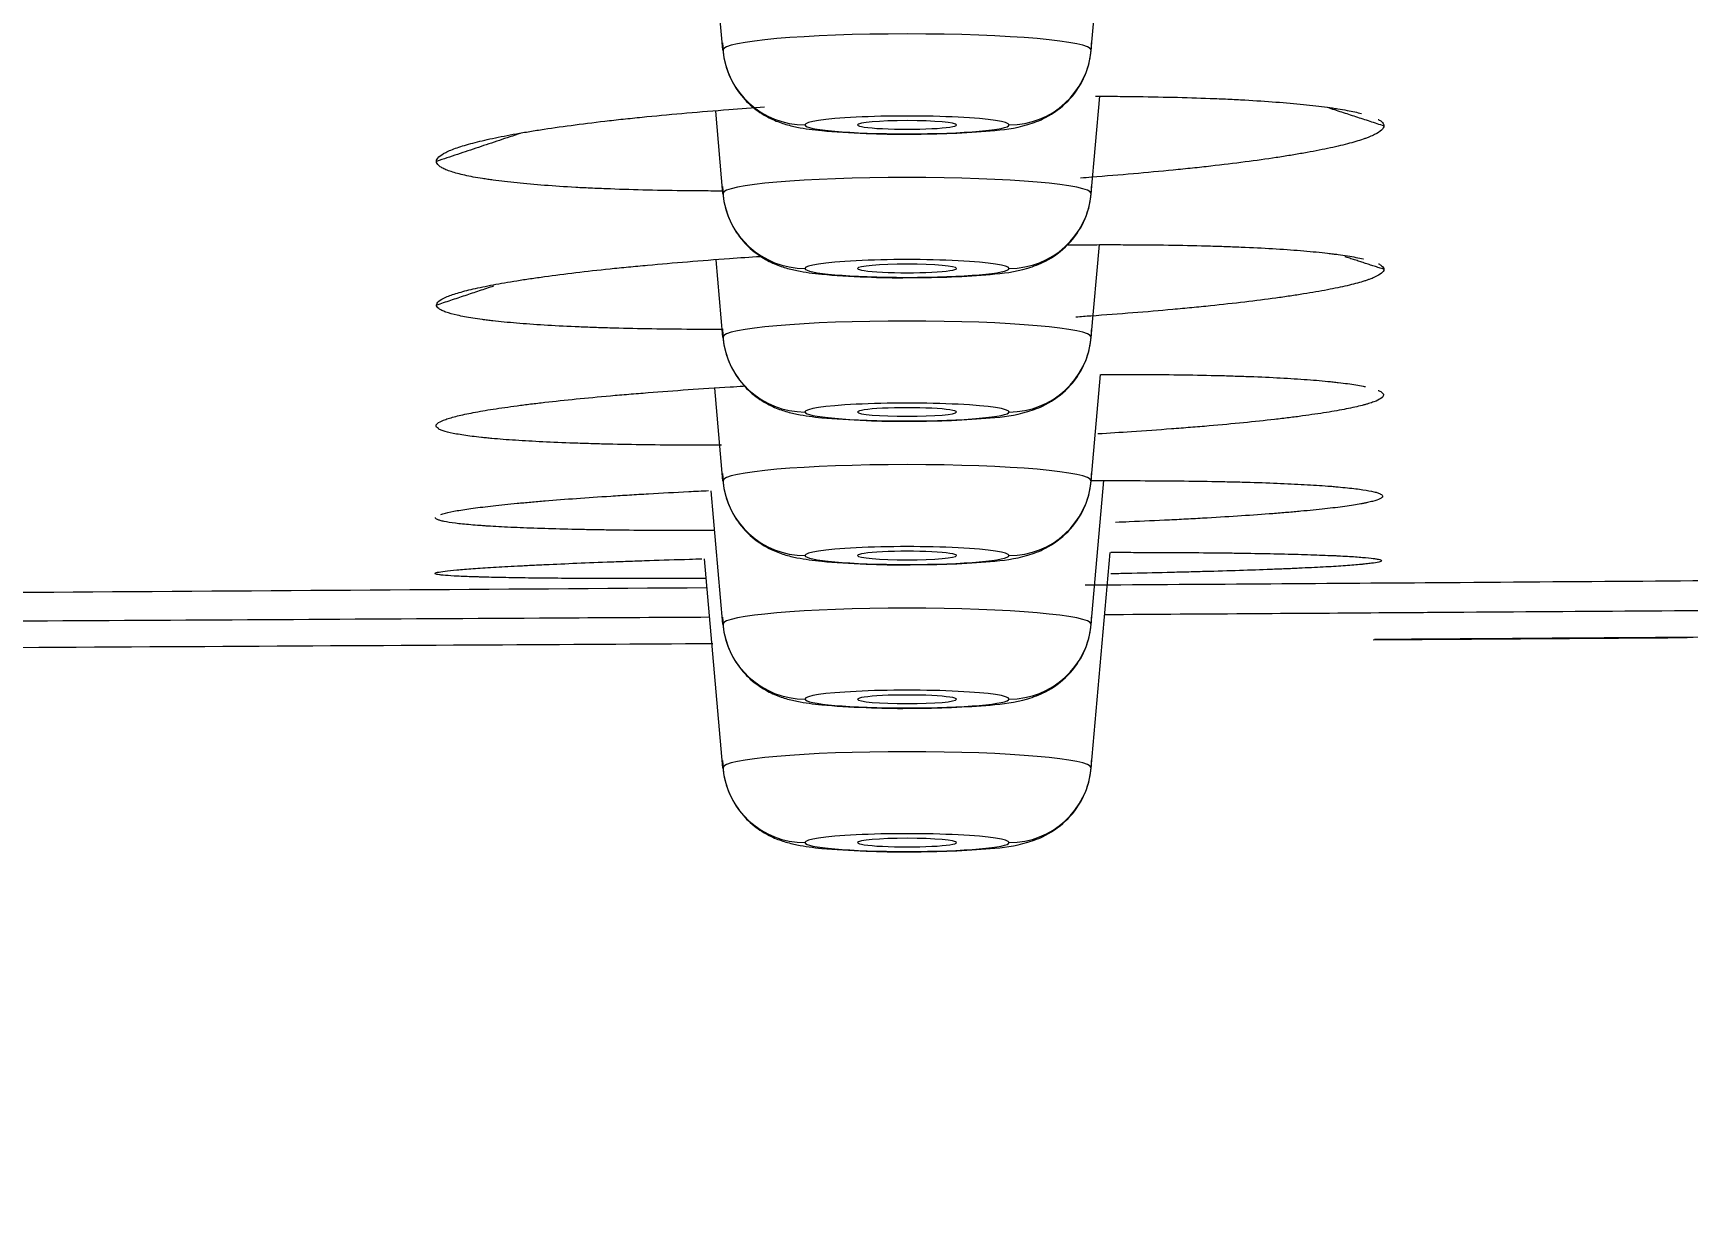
# Model space of a CAD drawing. Header units: millimetres. Extents: x 11618 to 13994, y -5897 to -2537.
# Drawn here: x 12390.71 to 12410.8, y -3614.26 to -3599.8 of the extents above; entities that cross this region are included whole.
import ezdxf

# ---------------------------------------------------------------- set-up
doc = ezdxf.new("R2010")
doc.units = ezdxf.units.MM
doc.layers.add('DIM', color=3, linetype='Continuous', lineweight=13)
doc.styles.get("Standard").update_dxf_attribs({"font": 'arial.ttf'})
doc.dimstyles.get("Standard").update_dxf_attribs({"dimtxt": 0.18, "dimasz": 0.18, "dimexe": 0.18, "dimexo": 0.0625, "dimgap": 0.09, "dimtad": 0, "dimtih": 1, "dimtoh": 1, "dimdec": 1, "dimdsep": 46, "dimtxsty": 'Standard', "dimcen": 0.09, "dimadec": 0, "dimazin": 0, "dimtfac": 1, "dimtdec": 1, "dimtofl": 0, "dimtmove": 0, "dimatfit": 3, "dimfxl": 1, "dimtolj": 1, "dimtzin": 0, "dimarcsym": 0})

# ---------------------------------------------------------------- blocks, each defined once
blk = doc.blocks.new('*D6')
at = {"layer": 'Defpoints', "color": 0, "transparency": 16777216}
for p in [(12196.532, -3594.216), (12466.198, -3594.304), (12466.198, -3664.582)]:
    blk.add_point(p, dxfattribs=at)
at = {"layer": 'DIM', "color": 0, "lineweight": -2, "transparency": 16777216}
for p, q in [((12196.532, -3594.279), (12196.532, -3664.762)), ((12466.198, -3594.366), (12466.198, -3664.762)), ((12214.532, -3664.582), (12448.198, -3664.582)), ((12466.198, -3664.582), (12494.714, -3664.582))]:
    blk.add_line(p, q, dxfattribs=at)
at = {"layer": 'DIM', "color": 0, "transparency": 16777216}
for points in [[(12214.532, -3661.582), (12214.532, -3667.582), (12196.532, -3664.582)], [(12448.198, -3661.582), (12448.198, -3667.582), (12466.198, -3664.582)]]:
    blk.add_solid(points, dxfattribs=at)
at = {"layer": 'DIM', "color": 0, "transparency": 16777216, "insert": (12519.722, -3664.582), "char_height": 18, "attachment_point": 5}
blk.add_mtext('\\A1;270', dxfattribs=at)
blk = doc.blocks.new('*D7')
at = {"layer": 'Defpoints', "color": 0, "transparency": 16777216}
for p in [(12331.318, -3489.71), (12736.437, -5533.88), (12816.946, -5533.88)]:
    blk.add_point(p, dxfattribs=at)
at = {"layer": 'DIM', "color": 0, "lineweight": -2, "transparency": 16777216}
for p, q in [((12331.381, -3489.71), (12817.126, -3489.71)), ((12816.946, -3507.71), (12816.946, -4494.996)), ((12816.946, -5515.88), (12816.946, -4528.595)), ((12736.499, -5533.88), (12817.126, -5533.88))]:
    blk.add_line(p, q, dxfattribs=at)
at = {"layer": 'DIM', "color": 0, "transparency": 16777216}
for points in [[(12813.946, -3507.71), (12819.946, -3507.71), (12816.946, -3489.71)], [(12813.946, -5515.88), (12819.946, -5515.88), (12816.946, -5533.88)]]:
    blk.add_solid(points, dxfattribs=at)
at = {"layer": 'DIM', "color": 3, "transparency": 16777216, "insert": (12816.946, -4511.795), "char_height": 18, "attachment_point": 5}
blk.add_mtext('\\A1;(2280)', dxfattribs=at)

msp = doc.modelspace()

# ---------------------------------------------------------------- linework, layer by layer
at = {"linetype": 'Continuous', "lineweight": 18}
for p, q in [((12403.555, -3600.008), (12403.685, -3598.521)), ((12399.082, -3600.008), (12398.965, -3598.673)), ((12403.555, -3601.751), (12403.658, -3600.57)), ((12399.082, -3601.751), (12398.994, -3600.751)), ((12403.555, -3603.494), (12403.653, -3602.372)), ((12399.082, -3603.494), (12399, -3602.558)), ((12403.555, -3605.238), (12403.668, -3603.948)), ((12399.082, -3605.238), (12398.984, -3604.116)), ((12403.555, -3606.981), (12403.708, -3605.237)), ((12399.082, -3606.981), (12398.94, -3605.361)), ((12399.082, -3608.724), (12398.86, -3606.188)), ((12403.555, -3608.724), (12403.784, -3606.109))]:
    msp.add_line(p, q, dxfattribs=at)
at = {"linetype": 'Continuous', "lineweight": 13}
for centre, major_axis, ratio, start_param, end_param in [((12401.318, -3600.008), (-2.236, 0), 0.087156, 3.141593, 6.283185), ((12400.078, -3599.921), (1, 0), 0.996195, 3.228859, 4.712389), ((12402.559, -3599.921), (-1, 0), 0.996195, 1.570796, 3.054326), ((12401.318, -3600.918), (1.24, 0), 0.087156, 0, 3.141593), ((12401.318, -3600.918), (1.24, 0), 0.087156, 3.141593, 6.283185), ((12401.318, -3601.751), (-2.236, 0), 0.087156, 3.141593, 6.283185), ((12400.078, -3601.665), (1, 0), 0.996195, 3.228859, 4.712389), ((12402.559, -3601.665), (-1, 0), 0.996195, 1.570796, 3.054326), ((12401.318, -3602.661), (1.24, 0), 0.087156, 0, 3.141593), ((12401.318, -3602.661), (1.24, 0), 0.087156, 3.141593, 6.283185), ((12401.318, -3603.494), (-2.236, 0), 0.087156, 3.141593, 6.283185), ((12400.078, -3603.408), (1, 0), 0.996195, 3.228859, 4.712389), ((12402.559, -3603.408), (-1, 0), 0.996195, 1.570796, 3.054326), ((12401.318, -3604.404), (1.24, 0), 0.087156, 0, 3.141593), ((12401.318, -3604.404), (1.24, 0), 0.087156, 3.141593, 6.283185), ((12401.318, -3605.238), (-2.236, 0), 0.087156, 3.141593, 6.283185), ((12400.078, -3605.151), (1, 0), 0.996195, 3.228859, 4.712389), ((12402.559, -3605.151), (-1, 0), 0.996195, 1.570796, 3.054326), ((12401.318, -3606.147), (1.24, 0), 0.087156, 0, 3.141593), ((12401.318, -3606.147), (1.24, 0), 0.087156, 3.141593, 6.283185), ((12401.318, -3606.981), (-2.236, 0), 0.087156, 3.141593, 6.283185), ((12401.318, -3607.89), (1.24, 0), 0.087156, 0, 3.141593), ((12401.318, -3607.89), (1.24, 0), 0.087156, 3.141593, 6.283185), ((12401.318, -3608.724), (-2.236, 0), 0.087156, 3.141593, 6.283185), ((12401.318, -3609.633), (1.24, 0), 0.087156, 0, 3.141593), ((12401.318, -3609.633), (1.24, 0), 0.087156, 3.141593, 6.283185)]:
    msp.add_ellipse(centre, major_axis=major_axis, ratio=ratio, start_param=start_param, end_param=end_param, dxfattribs=at)
at = {"linetype": 'Continuous', "lineweight": 18}
for centre, major_axis, ratio, start_param, end_param in [((12401.318, -3600.918), (-0.6, 0), 0.087156, 3.141593, 6.283185), ((12401.318, -3600.918), (-0.6, 0), 0.087156, 0, 3.141593), ((12401.318, -3602.661), (-0.6, 0), 0.087156, 3.141593, 6.283185), ((12401.318, -3602.661), (-0.6, 0), 0.087156, 0, 3.141593), ((12401.318, -3604.404), (0.6, 0), 0.087156, 0, 3.141593), ((12401.318, -3604.404), (0.6, 0), 0.087156, 3.141593, 6.283185), ((12401.318, -3606.147), (0.6, 0), 0.087156, 0, 3.141593), ((12401.318, -3606.147), (0.6, 0), 0.087156, 3.141593, 6.283185), ((12400.078, -3606.894), (1, 0), 0.996195, 3.228859, 4.712389), ((12402.559, -3606.894), (-1, 0), 0.996195, 1.570796, 3.054326), ((12401.318, -3607.893), (0.6, 0), 0.087156, 0, 3.141593), ((12401.318, -3607.893), (0.6, 0), 0.087156, 3.141593, 6.283185), ((12400.078, -3608.637), (1, 0), 0.996195, 3.228859, 4.712389), ((12402.559, -3608.637), (-1, 0), 0.996195, 1.570796, 3.054326), ((12401.318, -3609.633), (-0.6, 0), 0.087156, 3.141593, 6.283185), ((12401.318, -3609.633), (-0.6, 0), 0.087156, 0, 3.141593)]:
    msp.add_ellipse(centre, major_axis=major_axis, ratio=ratio, start_param=start_param, end_param=end_param, dxfattribs=at)
for points, knots in [([(12399.078, -3599.921), (12399.08, -3600.059), (12399.124, -3600.283), (12399.288, -3600.559), (12399.475, -3600.736), (12399.663, -3600.847), (12399.836, -3600.912), (12400.032, -3600.958), (12400.312, -3600.995), (12400.769, -3601.022), (12401.171, -3601.033), (12401.348, -3601.029), (12401.357, -3601.029)], [0, 0, 0, 0, 0.122527, 0.215408, 0.294634, 0.364592, 0.427727, 0.496738, 0.634659, 0.831916, 0.991471, 1, 1, 1, 1]), ([(12401.357, -3601.029), (12401.535, -3601.029), (12401.88, -3601.023), (12402.384, -3600.988), (12402.674, -3600.957), (12403.021, -3600.832), (12403.283, -3600.644), (12403.483, -3600.354), (12403.552, -3600.098), (12403.559, -3599.95), (12403.559, -3599.921)], [0, 0, 0, 0, 0.162675, 0.337768, 0.550867, 0.638384, 0.752048, 0.857541, 0.972916, 1, 1, 1, 1]), ([(12403.605, -3600.569), (12403.63, -3600.569), (12403.655, -3600.569), (12403.723, -3600.57), (12403.852, -3600.57), (12403.978, -3600.572), (12404.227, -3600.575), (12404.388, -3600.578), (12404.7, -3600.585), (12404.851, -3600.59), (12405.071, -3600.598), (12405.142, -3600.601), (12405.248, -3600.606), (12405.283, -3600.608), (12405.351, -3600.611), (12405.385, -3600.613), (12405.552, -3600.623), (12405.678, -3600.631), (12405.915, -3600.649), (12406.137, -3600.668), (12406.33, -3600.691), (12406.442, -3600.706), (12406.464, -3600.709), (12406.506, -3600.715), (12406.568, -3600.725), (12406.625, -3600.735), (12406.727, -3600.753), (12406.785, -3600.766), (12406.836, -3600.779)], [0, 0, 0, 0, 0.016141, 0.016141, 0.044558, 0.101393, 0.101393, 0.215061, 0.215061, 0.32873, 0.32873, 0.385564, 0.385564, 0.413981, 0.413981, 0.442399, 0.442399, 0.556067, 0.556067, 0.669736, 0.783405, 0.783405, 0.811822, 0.811822, 0.840239, 0.897073, 0.897073, 1, 1, 1, 1]), ([(12395.604, -3601.361), (12395.604, -3601.343), (12395.614, -3601.325), (12395.652, -3601.289), (12395.68, -3601.27), (12395.735, -3601.242), (12395.756, -3601.233), (12395.803, -3601.214), (12395.828, -3601.204), (12395.911, -3601.176), (12395.975, -3601.157), (12396.118, -3601.119), (12396.198, -3601.1), (12396.374, -3601.062), (12396.47, -3601.044), (12396.6, -3601.02), (12396.627, -3601.016), (12396.681, -3601.006), (12396.709, -3601.002), (12396.793, -3600.988), (12396.851, -3600.979), (12397.029, -3600.951), (12397.155, -3600.934), (12397.419, -3600.899), (12397.558, -3600.882), (12397.776, -3600.857), (12397.85, -3600.849), (12397.964, -3600.837), (12398.003, -3600.833), (12398.08, -3600.825), (12398.119, -3600.821), (12398.317, -3600.802), (12398.479, -3600.787), (12398.81, -3600.758), (12398.979, -3600.744), (12399.295, -3600.721), (12399.441, -3600.71), (12399.588, -3600.7)], [0, 0, 0, 0, 0.077976, 0.077976, 0.155952, 0.155952, 0.194939, 0.194939, 0.233927, 0.233927, 0.311903, 0.311903, 0.389879, 0.389879, 0.467855, 0.467855, 0.487348, 0.487348, 0.506842, 0.506842, 0.54583, 0.54583, 0.623806, 0.623806, 0.701782, 0.701782, 0.74077, 0.74077, 0.760264, 0.760264, 0.779758, 0.779758, 0.857733, 0.857733, 0.935709, 0.935709, 1, 1, 1, 1]), ([(12407.039, -3600.851), (12407.04, -3600.851), (12407.041, -3600.852), (12407.056, -3600.86), (12407.068, -3600.868), (12407.097, -3600.893), (12407.107, -3600.911), (12407.108, -3600.928)], [0, 0, 0, 0, 0.020568, 0.020568, 0.347045, 0.347045, 1, 1, 1, 1]), ([(12407.108, -3600.928), (12407.108, -3600.946), (12407.098, -3600.963), (12407.06, -3600.999), (12407.032, -3601.017), (12406.976, -3601.045), (12406.956, -3601.054), (12406.921, -3601.068), (12406.909, -3601.073), (12406.883, -3601.082), (12406.87, -3601.087), (12406.8, -3601.111), (12406.737, -3601.129), (12406.593, -3601.167), (12406.513, -3601.186), (12406.337, -3601.223), (12406.24, -3601.241), (12406.11, -3601.265), (12406.083, -3601.269), (12406.029, -3601.278), (12406.001, -3601.283), (12405.917, -3601.297), (12405.859, -3601.306), (12405.68, -3601.333), (12405.555, -3601.35), (12405.29, -3601.385), (12405.151, -3601.402), (12404.933, -3601.427), (12404.859, -3601.435), (12404.745, -3601.447), (12404.707, -3601.451), (12404.629, -3601.459), (12404.59, -3601.463), (12404.393, -3601.482), (12404.231, -3601.497), (12403.9, -3601.526), (12403.731, -3601.54), (12403.514, -3601.557), (12403.47, -3601.56), (12403.425, -3601.563)], [0, 0, 0, 0, 0.081609, 0.081609, 0.163219, 0.163219, 0.204023, 0.204023, 0.224426, 0.224426, 0.244828, 0.244828, 0.326437, 0.326437, 0.408047, 0.408047, 0.489656, 0.489656, 0.510058, 0.510058, 0.530461, 0.530461, 0.571265, 0.571265, 0.652875, 0.652875, 0.734484, 0.734484, 0.775289, 0.775289, 0.795691, 0.795691, 0.816093, 0.816093, 0.897703, 0.897703, 0.979312, 0.979312, 1, 1, 1, 1]), ([(12399.089, -3601.721), (12399.07, -3601.721), (12399.052, -3601.721), (12398.99, -3601.721), (12398.861, -3601.72), (12398.735, -3601.719), (12398.486, -3601.716), (12398.325, -3601.714), (12398.013, -3601.706), (12397.862, -3601.702), (12397.643, -3601.693), (12397.571, -3601.69), (12397.465, -3601.686), (12397.43, -3601.684), (12397.362, -3601.681), (12397.192, -3601.672), (12397.035, -3601.661), (12396.798, -3601.643), (12396.686, -3601.634), (12396.478, -3601.612), (12396.382, -3601.601), (12396.27, -3601.586), (12396.248, -3601.583), (12396.206, -3601.576), (12396.143, -3601.567), (12396.086, -3601.557), (12395.978, -3601.537), (12395.914, -3601.523), (12395.804, -3601.493), (12395.758, -3601.478), (12395.71, -3601.458), (12395.701, -3601.454), (12395.685, -3601.446), (12395.677, -3601.442), (12395.655, -3601.43), (12395.643, -3601.421), (12395.614, -3601.396), (12395.605, -3601.379), (12395.604, -3601.361)], [0, 0, 0, 0, 0.008941, 0.008941, 0.030027, 0.0722, 0.0722, 0.156545, 0.156545, 0.240891, 0.240891, 0.283063, 0.283063, 0.30415, 0.30415, 0.325236, 0.409582, 0.409582, 0.493927, 0.493927, 0.578273, 0.578273, 0.599359, 0.599359, 0.620445, 0.662618, 0.662618, 0.746964, 0.746964, 0.831309, 0.831309, 0.852395, 0.852395, 0.873482, 0.873482, 0.915655, 0.915655, 1, 1, 1, 1]), ([(12399.078, -3601.665), (12399.08, -3601.802), (12399.124, -3602.026), (12399.288, -3602.302), (12399.475, -3602.479), (12399.663, -3602.59), (12399.836, -3602.655), (12400.032, -3602.701), (12400.312, -3602.738), (12400.769, -3602.765), (12401.171, -3602.776), (12401.348, -3602.772), (12401.357, -3602.772)], [0, 0, 0, 0, 0.122527, 0.215408, 0.294634, 0.364592, 0.427727, 0.496738, 0.634659, 0.831916, 0.991471, 1, 1, 1, 1]), ([(12401.357, -3602.772), (12401.535, -3602.772), (12401.88, -3602.766), (12402.384, -3602.731), (12402.674, -3602.7), (12403.021, -3602.575), (12403.283, -3602.387), (12403.483, -3602.097), (12403.552, -3601.841), (12403.559, -3601.693), (12403.559, -3601.665)], [0, 0, 0, 0, 0.162675, 0.337768, 0.550867, 0.638384, 0.752048, 0.857541, 0.972916, 1, 1, 1, 1]), ([(12403.276, -3602.374), (12403.37, -3602.373), (12403.463, -3602.373), (12403.6, -3602.372), (12403.644, -3602.372), (12403.73, -3602.372), (12403.859, -3602.372), (12403.985, -3602.372), (12404.234, -3602.373), (12404.395, -3602.375), (12404.707, -3602.38), (12404.858, -3602.383), (12405.077, -3602.39), (12405.148, -3602.392), (12405.254, -3602.396), (12405.288, -3602.397), (12405.357, -3602.4), (12405.391, -3602.401), (12405.558, -3602.409), (12405.683, -3602.415), (12405.92, -3602.43), (12406.031, -3602.438), (12406.239, -3602.456), (12406.336, -3602.465), (12406.447, -3602.478), (12406.469, -3602.481), (12406.511, -3602.486), (12406.573, -3602.494), (12406.63, -3602.503), (12406.738, -3602.52), (12406.802, -3602.532), (12406.858, -3602.545), (12406.86, -3602.545), (12406.862, -3602.546)], [0, 0, 0, 0, 0.055503, 0.055503, 0.081635, 0.081635, 0.107766, 0.160029, 0.160029, 0.264555, 0.264555, 0.369081, 0.369081, 0.421344, 0.421344, 0.447476, 0.447476, 0.473607, 0.473607, 0.578133, 0.578133, 0.682659, 0.682659, 0.787185, 0.787185, 0.813317, 0.813317, 0.839448, 0.891711, 0.891711, 0.996237, 0.996237, 1, 1, 1, 1]), ([(12395.604, -3603.104), (12395.605, -3603.089), (12395.615, -3603.073), (12395.653, -3603.042), (12395.682, -3603.026), (12395.738, -3603.001), (12395.759, -3602.993), (12395.806, -3602.977), (12395.831, -3602.968), (12395.915, -3602.943), (12395.979, -3602.926), (12396.123, -3602.893), (12396.204, -3602.876), (12396.38, -3602.843), (12396.476, -3602.826), (12396.607, -3602.805), (12396.634, -3602.801), (12396.688, -3602.792), (12396.716, -3602.788), (12396.8, -3602.776), (12396.858, -3602.768), (12397.037, -3602.743), (12397.163, -3602.727), (12397.427, -3602.695), (12397.566, -3602.68), (12397.784, -3602.657), (12397.859, -3602.65), (12397.972, -3602.639), (12398.011, -3602.635), (12398.088, -3602.628), (12398.128, -3602.624), (12398.325, -3602.606), (12398.487, -3602.592), (12398.818, -3602.565), (12398.988, -3602.552), (12399.285, -3602.531), (12399.411, -3602.522), (12399.538, -3602.514)], [0, 0, 0, 0, 0.078647, 0.078647, 0.157295, 0.157295, 0.196618, 0.196618, 0.235942, 0.235942, 0.314589, 0.314589, 0.393236, 0.393236, 0.471884, 0.471884, 0.491545, 0.491545, 0.511207, 0.511207, 0.550531, 0.550531, 0.629178, 0.629178, 0.707825, 0.707825, 0.747149, 0.747149, 0.766811, 0.766811, 0.786473, 0.786473, 0.86512, 0.86512, 0.943767, 0.943767, 1, 1, 1, 1]), ([(12407.108, -3602.672), (12407.107, -3602.688), (12407.098, -3602.704), (12407.059, -3602.736), (12407.031, -3602.752), (12406.975, -3602.777), (12406.954, -3602.785), (12406.919, -3602.798), (12406.907, -3602.802), (12406.881, -3602.811), (12406.868, -3602.815), (12406.798, -3602.836), (12406.734, -3602.853), (12406.59, -3602.887), (12406.509, -3602.904), (12406.333, -3602.937), (12406.237, -3602.954), (12406.106, -3602.975), (12406.079, -3602.979), (12406.025, -3602.988), (12405.997, -3602.992), (12405.912, -3603.004), (12405.854, -3603.013), (12405.675, -3603.037), (12405.55, -3603.053), (12405.285, -3603.085), (12405.146, -3603.1), (12404.928, -3603.123), (12404.853, -3603.13), (12404.739, -3603.141), (12404.701, -3603.145), (12404.623, -3603.152), (12404.584, -3603.156), (12404.387, -3603.174), (12404.225, -3603.188), (12403.893, -3603.214), (12403.724, -3603.227), (12403.49, -3603.243), (12403.43, -3603.248), (12403.369, -3603.252)], [0, 0, 0, 0, 0.080988, 0.080988, 0.161976, 0.161976, 0.20247, 0.20247, 0.222717, 0.222717, 0.242964, 0.242964, 0.323952, 0.323952, 0.40494, 0.40494, 0.485928, 0.485928, 0.506175, 0.506175, 0.526422, 0.526422, 0.566916, 0.566916, 0.647904, 0.647904, 0.728892, 0.728892, 0.769386, 0.769386, 0.789633, 0.789633, 0.80988, 0.80988, 0.890869, 0.890869, 0.971857, 0.971857, 1, 1, 1, 1]), ([(12407.043, -3602.605), (12407.043, -3602.605), (12407.044, -3602.605), (12407.058, -3602.612), (12407.07, -3602.62), (12407.098, -3602.642), (12407.108, -3602.657), (12407.108, -3602.672)], [0, 0, 0, 0, 0.009575, 0.009575, 0.339717, 0.339717, 1, 1, 1, 1]), ([(12399.084, -3603.401), (12399.064, -3603.401), (12399.044, -3603.401), (12398.981, -3603.401), (12398.852, -3603.401), (12398.726, -3603.401), (12398.477, -3603.399), (12398.317, -3603.397), (12398.005, -3603.392), (12397.854, -3603.389), (12397.635, -3603.382), (12397.563, -3603.38), (12397.458, -3603.376), (12397.423, -3603.375), (12397.354, -3603.372), (12397.321, -3603.371), (12397.154, -3603.364), (12397.028, -3603.357), (12396.792, -3603.342), (12396.681, -3603.334), (12396.474, -3603.317), (12396.377, -3603.308), (12396.266, -3603.295), (12396.244, -3603.292), (12396.202, -3603.287), (12396.14, -3603.279), (12396.083, -3603.271), (12395.975, -3603.254), (12395.912, -3603.242), (12395.802, -3603.217), (12395.756, -3603.204), (12395.709, -3603.188), (12395.7, -3603.184), (12395.683, -3603.177), (12395.676, -3603.174), (12395.654, -3603.163), (12395.642, -3603.156), (12395.614, -3603.135), (12395.604, -3603.12), (12395.604, -3603.104)], [0, 0, 0, 0, 0.009692, 0.009692, 0.030763, 0.072903, 0.072903, 0.157185, 0.157185, 0.241466, 0.241466, 0.283607, 0.283607, 0.304678, 0.304678, 0.325748, 0.325748, 0.410029, 0.410029, 0.494311, 0.494311, 0.578592, 0.578592, 0.599663, 0.599663, 0.620733, 0.662874, 0.662874, 0.747155, 0.747155, 0.831437, 0.831437, 0.852507, 0.852507, 0.873578, 0.873578, 0.915718, 0.915718, 1, 1, 1, 1]), ([(12399.078, -3603.408), (12399.08, -3603.545), (12399.124, -3603.769), (12399.288, -3604.045), (12399.475, -3604.222), (12399.663, -3604.333), (12399.836, -3604.398), (12400.032, -3604.444), (12400.312, -3604.481), (12400.769, -3604.508), (12401.171, -3604.519), (12401.348, -3604.515), (12401.357, -3604.515)], [0, 0, 0, 0, 0.122527, 0.215408, 0.294634, 0.364592, 0.427727, 0.496738, 0.634659, 0.831916, 0.991471, 1, 1, 1, 1]), ([(12401.357, -3604.515), (12401.535, -3604.515), (12401.88, -3604.509), (12402.384, -3604.474), (12402.674, -3604.443), (12403.021, -3604.318), (12403.283, -3604.13), (12403.483, -3603.84), (12403.552, -3603.584), (12403.559, -3603.436), (12403.559, -3603.408)], [0, 0, 0, 0, 0.162675, 0.337768, 0.550867, 0.638384, 0.752048, 0.857541, 0.972916, 1, 1, 1, 1]), ([(12403.67, -3603.948), (12403.678, -3603.948), (12403.687, -3603.948), (12403.738, -3603.948), (12403.867, -3603.948), (12403.993, -3603.948), (12404.242, -3603.948), (12404.402, -3603.949), (12404.714, -3603.953), (12404.864, -3603.956), (12405.083, -3603.961), (12405.154, -3603.962), (12405.259, -3603.965), (12405.294, -3603.967), (12405.363, -3603.969), (12405.397, -3603.97), (12405.563, -3603.976), (12405.688, -3603.981), (12405.924, -3603.994), (12406.035, -3604), (12406.242, -3604.015), (12406.338, -3604.023), (12406.449, -3604.034), (12406.471, -3604.036), (12406.513, -3604.041), (12406.575, -3604.048), (12406.631, -3604.055), (12406.738, -3604.069), (12406.801, -3604.08), (12406.865, -3604.092), (12406.875, -3604.094), (12406.884, -3604.096)], [0, 0, 0, 0, 0.005457, 0.005457, 0.033298, 0.088981, 0.088981, 0.200345, 0.200345, 0.31171, 0.31171, 0.367392, 0.367392, 0.395234, 0.395234, 0.423075, 0.423075, 0.53444, 0.53444, 0.645804, 0.645804, 0.757169, 0.757169, 0.78501, 0.78501, 0.812852, 0.868534, 0.868534, 0.979899, 0.979899, 1, 1, 1, 1]), ([(12395.599, -3604.57), (12395.6, -3604.558), (12395.611, -3604.545), (12395.65, -3604.52), (12395.679, -3604.507), (12395.736, -3604.487), (12395.757, -3604.48), (12395.804, -3604.466), (12395.83, -3604.459), (12395.914, -3604.439), (12395.979, -3604.425), (12396.124, -3604.397), (12396.205, -3604.383), (12396.382, -3604.356), (12396.478, -3604.342), (12396.61, -3604.324), (12396.636, -3604.321), (12396.691, -3604.314), (12396.719, -3604.31), (12396.803, -3604.3), (12396.862, -3604.293), (12397.041, -3604.273), (12397.167, -3604.259), (12397.432, -3604.233), (12397.571, -3604.219), (12397.79, -3604.2), (12397.864, -3604.194), (12397.978, -3604.184), (12398.017, -3604.181), (12398.095, -3604.175), (12398.134, -3604.172), (12398.332, -3604.156), (12398.494, -3604.144), (12398.826, -3604.121), (12398.995, -3604.11), (12399.223, -3604.096), (12399.277, -3604.092), (12399.331, -3604.089)], [0, 0, 0, 0, 0.081231, 0.081231, 0.162463, 0.162463, 0.203079, 0.203079, 0.243694, 0.243694, 0.324926, 0.324926, 0.406157, 0.406157, 0.487389, 0.487389, 0.507697, 0.507697, 0.528005, 0.528005, 0.56862, 0.56862, 0.649852, 0.649852, 0.731083, 0.731083, 0.771699, 0.771699, 0.792007, 0.792007, 0.812315, 0.812315, 0.893546, 0.893546, 0.974778, 0.974778, 1, 1, 1, 1]), ([(12407.103, -3604.199), (12407.102, -3604.212), (12407.092, -3604.226), (12407.052, -3604.253), (12407.024, -3604.267), (12406.967, -3604.288), (12406.945, -3604.295), (12406.91, -3604.306), (12406.898, -3604.31), (12406.872, -3604.317), (12406.859, -3604.32), (12406.788, -3604.338), (12406.724, -3604.353), (12406.579, -3604.381), (12406.498, -3604.396), (12406.321, -3604.424), (12406.224, -3604.438), (12406.093, -3604.456), (12406.066, -3604.46), (12406.011, -3604.467), (12405.984, -3604.47), (12405.899, -3604.481), (12405.841, -3604.488), (12405.661, -3604.508), (12405.535, -3604.522), (12405.27, -3604.548), (12405.131, -3604.561), (12404.912, -3604.58), (12404.837, -3604.586), (12404.723, -3604.595), (12404.685, -3604.598), (12404.607, -3604.604), (12404.568, -3604.607), (12404.37, -3604.622), (12404.208, -3604.634), (12403.909, -3604.654), (12403.773, -3604.662), (12403.635, -3604.671)], [0, 0, 0, 0, 0.084721, 0.084721, 0.169441, 0.169441, 0.211802, 0.211802, 0.232982, 0.232982, 0.254162, 0.254162, 0.338883, 0.338883, 0.423603, 0.423603, 0.508324, 0.508324, 0.529504, 0.529504, 0.550684, 0.550684, 0.593044, 0.593044, 0.677765, 0.677765, 0.762486, 0.762486, 0.804846, 0.804846, 0.826026, 0.826026, 0.847206, 0.847206, 0.931927, 0.931927, 1, 1, 1, 1]), ([(12407.039, -3604.141), (12407.04, -3604.141), (12407.041, -3604.142), (12407.055, -3604.148), (12407.067, -3604.154), (12407.094, -3604.173), (12407.103, -3604.186), (12407.103, -3604.199)], [0, 0, 0, 0, 0.013484, 0.013484, 0.342323, 0.342323, 1, 1, 1, 1]), ([(12399.065, -3604.808), (12399.045, -3604.808), (12399.025, -3604.808), (12398.962, -3604.808), (12398.834, -3604.808), (12398.708, -3604.808), (12398.459, -3604.806), (12398.138, -3604.804), (12397.837, -3604.798), (12397.618, -3604.793), (12397.547, -3604.791), (12397.441, -3604.788), (12397.407, -3604.787), (12397.338, -3604.785), (12397.305, -3604.784), (12397.138, -3604.778), (12397.013, -3604.773), (12396.778, -3604.761), (12396.667, -3604.755), (12396.461, -3604.741), (12396.365, -3604.734), (12396.254, -3604.724), (12396.232, -3604.722), (12396.19, -3604.717), (12396.129, -3604.711), (12396.072, -3604.704), (12395.965, -3604.691), (12395.902, -3604.681), (12395.793, -3604.662), (12395.747, -3604.651), (12395.701, -3604.638), (12395.692, -3604.635), (12395.676, -3604.629), (12395.668, -3604.627), (12395.647, -3604.618), (12395.636, -3604.612), (12395.608, -3604.595), (12395.599, -3604.583), (12395.599, -3604.57)], [0, 0, 0, 0, 0.009525, 0.009525, 0.030599, 0.072747, 0.072747, 0.157043, 0.241339, 0.241339, 0.283486, 0.283486, 0.30456, 0.30456, 0.325634, 0.325634, 0.40993, 0.40993, 0.494226, 0.494226, 0.578521, 0.578521, 0.599595, 0.599595, 0.620669, 0.662817, 0.662817, 0.747113, 0.747113, 0.831409, 0.831409, 0.852483, 0.852483, 0.873556, 0.873556, 0.915704, 0.915704, 1, 1, 1, 1]), ([(12399.078, -3605.151), (12399.08, -3605.289), (12399.124, -3605.512), (12399.288, -3605.788), (12399.475, -3605.965), (12399.663, -3606.077), (12399.836, -3606.141), (12400.032, -3606.187), (12400.312, -3606.224), (12400.769, -3606.251), (12401.171, -3606.262), (12401.348, -3606.258), (12401.357, -3606.258)], [0, 0, 0, 0, 0.122527, 0.215408, 0.294634, 0.364592, 0.427727, 0.496738, 0.634659, 0.831916, 0.991471, 1, 1, 1, 1]), ([(12401.357, -3606.258), (12401.535, -3606.258), (12401.88, -3606.252), (12402.384, -3606.217), (12402.674, -3606.186), (12403.021, -3606.062), (12403.283, -3605.873), (12403.483, -3605.583), (12403.552, -3605.327), (12403.559, -3605.179), (12403.559, -3605.151)], [0, 0, 0, 0, 0.162675, 0.337768, 0.550867, 0.638384, 0.752048, 0.857541, 0.972916, 1, 1, 1, 1]), ([(12403.56, -3605.237), (12403.565, -3605.237), (12403.57, -3605.237), (12403.618, -3605.237), (12403.662, -3605.237), (12403.748, -3605.237), (12403.877, -3605.237), (12404.003, -3605.237), (12404.251, -3605.238), (12404.411, -3605.239), (12404.722, -3605.242), (12404.872, -3605.244), (12405.09, -3605.248), (12405.161, -3605.249), (12405.266, -3605.252), (12405.301, -3605.252), (12405.369, -3605.254), (12405.402, -3605.255), (12405.568, -3605.26), (12405.693, -3605.264), (12405.928, -3605.274), (12406.038, -3605.279), (12406.244, -3605.29), (12406.339, -3605.296), (12406.449, -3605.305), (12406.471, -3605.306), (12406.513, -3605.31), (12406.574, -3605.315), (12406.63, -3605.321), (12406.736, -3605.332), (12406.799, -3605.339), (12406.906, -3605.356), (12406.951, -3605.364), (12407.005, -3605.377), (12407.021, -3605.382), (12407.048, -3605.391), (12407.059, -3605.395), (12407.086, -3605.41), (12407.094, -3605.419), (12407.092, -3605.429)], [0, 0, 0, 0, 0.002245, 0.002245, 0.023031, 0.023031, 0.043818, 0.085391, 0.085391, 0.168537, 0.168537, 0.251684, 0.251684, 0.293257, 0.293257, 0.314043, 0.314043, 0.33483, 0.33483, 0.417976, 0.417976, 0.501122, 0.501122, 0.584269, 0.584269, 0.605055, 0.605055, 0.625842, 0.667415, 0.667415, 0.750561, 0.750561, 0.833707, 0.833707, 0.875281, 0.875281, 0.916854, 0.916854, 1, 1, 1, 1]), ([(12395.655, -3605.647), (12395.671, -3605.642), (12395.69, -3605.636), (12395.75, -3605.622), (12395.798, -3605.612), (12395.912, -3605.592), (12395.977, -3605.582), (12396.123, -3605.563), (12396.204, -3605.553), (12396.382, -3605.533), (12396.479, -3605.523), (12396.611, -3605.51), (12396.638, -3605.508), (12396.693, -3605.503), (12396.721, -3605.5), (12396.806, -3605.492), (12396.864, -3605.487), (12397.044, -3605.472), (12397.171, -3605.463), (12397.437, -3605.443), (12397.576, -3605.434), (12397.795, -3605.42), (12397.87, -3605.415), (12397.984, -3605.408), (12398.023, -3605.406), (12398.101, -3605.401), (12398.14, -3605.399), (12398.338, -3605.387), (12398.501, -3605.379), (12398.746, -3605.366), (12398.827, -3605.362), (12398.908, -3605.358)], [0, 0, 0, 0, 0.056684, 0.056684, 0.156216, 0.156216, 0.255748, 0.255748, 0.35528, 0.35528, 0.454813, 0.454813, 0.479696, 0.479696, 0.504579, 0.504579, 0.554345, 0.554345, 0.653877, 0.653877, 0.753409, 0.753409, 0.803175, 0.803175, 0.828058, 0.828058, 0.852941, 0.852941, 0.952473, 0.952473, 1, 1, 1, 1]), ([(12407.092, -3605.429), (12407.091, -3605.439), (12407.08, -3605.449), (12407.039, -3605.469), (12407.01, -3605.479), (12406.952, -3605.494), (12406.931, -3605.499), (12406.895, -3605.507), (12406.882, -3605.51), (12406.856, -3605.515), (12406.843, -3605.517), (12406.772, -3605.53), (12406.707, -3605.54), (12406.561, -3605.561), (12406.479, -3605.571), (12406.301, -3605.591), (12406.204, -3605.6), (12406.072, -3605.612), (12406.045, -3605.615), (12405.99, -3605.62), (12405.962, -3605.622), (12405.877, -3605.629), (12405.819, -3605.634), (12405.639, -3605.648), (12405.512, -3605.657), (12405.246, -3605.674), (12405.107, -3605.683), (12404.888, -3605.696), (12404.813, -3605.7), (12404.699, -3605.706), (12404.66, -3605.708), (12404.582, -3605.712), (12404.543, -3605.714), (12404.345, -3605.724), (12404.182, -3605.731), (12403.961, -3605.741), (12403.905, -3605.743), (12403.85, -3605.745)], [0, 0, 0, 0, 0.08825, 0.08825, 0.176499, 0.176499, 0.220624, 0.220624, 0.242686, 0.242686, 0.264749, 0.264749, 0.352998, 0.352998, 0.441248, 0.441248, 0.529497, 0.529497, 0.55156, 0.55156, 0.573622, 0.573622, 0.617747, 0.617747, 0.705997, 0.705997, 0.794246, 0.794246, 0.838371, 0.838371, 0.860433, 0.860433, 0.882496, 0.882496, 0.970745, 0.970745, 1, 1, 1, 1]), ([(12398.979, -3605.845), (12398.978, -3605.845), (12398.978, -3605.845), (12398.934, -3605.845), (12398.806, -3605.845), (12398.68, -3605.845), (12398.432, -3605.844), (12398.272, -3605.844), (12397.961, -3605.841), (12397.811, -3605.839), (12397.593, -3605.836), (12397.522, -3605.835), (12397.417, -3605.833), (12397.383, -3605.832), (12397.314, -3605.831), (12397.281, -3605.83), (12397.115, -3605.826), (12396.991, -3605.823), (12396.756, -3605.815), (12396.646, -3605.811), (12396.441, -3605.802), (12396.346, -3605.797), (12396.236, -3605.79), (12396.214, -3605.789), (12396.173, -3605.786), (12396.111, -3605.782), (12396.055, -3605.777), (12395.949, -3605.768), (12395.887, -3605.762), (12395.78, -3605.748), (12395.734, -3605.741), (12395.689, -3605.732), (12395.68, -3605.73), (12395.665, -3605.726), (12395.657, -3605.724), (12395.637, -3605.718), (12395.625, -3605.714), (12395.598, -3605.702), (12395.59, -3605.694), (12395.591, -3605.685)], [0, 0, 0, 0, 0.00017, 0.00017, 0.021443, 0.063989, 0.063989, 0.149081, 0.149081, 0.234173, 0.234173, 0.276719, 0.276719, 0.297992, 0.297992, 0.319265, 0.319265, 0.404357, 0.404357, 0.489449, 0.489449, 0.57454, 0.57454, 0.595813, 0.595813, 0.617086, 0.659632, 0.659632, 0.744724, 0.744724, 0.829816, 0.829816, 0.851089, 0.851089, 0.872362, 0.872362, 0.914908, 0.914908, 1, 1, 1, 1]), ([(12395.583, -3606.364), (12395.585, -3606.359), (12395.597, -3606.355), (12395.639, -3606.346), (12395.699, -3606.337), (12395.796, -3606.327), (12395.91, -3606.317), (12395.976, -3606.311), (12396.123, -3606.301), (12396.205, -3606.295), (12396.384, -3606.284), (12396.482, -3606.279), (12396.614, -3606.272), (12396.641, -3606.271), (12396.696, -3606.268), (12396.725, -3606.266), (12396.81, -3606.262), (12396.869, -3606.259), (12397.049, -3606.251), (12397.176, -3606.245), (12397.443, -3606.234), (12397.583, -3606.229), (12397.803, -3606.22), (12397.878, -3606.218), (12397.992, -3606.214), (12398.031, -3606.212), (12398.109, -3606.21), (12398.149, -3606.208), (12398.347, -3606.202), (12398.51, -3606.196), (12398.727, -3606.19), (12398.777, -3606.188), (12398.827, -3606.187)], [0, 0, 0, 0, 0.088507, 0.088507, 0.177015, 0.265522, 0.265522, 0.354029, 0.354029, 0.442537, 0.442537, 0.531044, 0.531044, 0.553171, 0.553171, 0.575298, 0.575298, 0.619551, 0.619551, 0.708059, 0.708059, 0.796566, 0.796566, 0.84082, 0.84082, 0.862946, 0.862946, 0.885073, 0.885073, 0.973581, 0.973581, 1, 1, 1, 1]), ([(12403.793, -3606.108), (12403.811, -3606.108), (12403.914, -3606.108), (12404.015, -3606.108), (12404.262, -3606.109), (12404.422, -3606.109), (12404.732, -3606.111), (12404.882, -3606.112), (12405.099, -3606.114), (12405.17, -3606.115), (12405.274, -3606.116), (12405.309, -3606.117), (12405.376, -3606.118), (12405.41, -3606.118), (12405.575, -3606.121), (12405.699, -3606.123), (12405.933, -3606.128), (12406.042, -3606.131), (12406.246, -3606.138), (12406.341, -3606.141), (12406.45, -3606.146), (12406.471, -3606.147), (12406.513, -3606.148), (12406.573, -3606.151), (12406.629, -3606.154), (12406.734, -3606.16), (12406.856, -3606.169), (12406.944, -3606.178), (12406.997, -3606.185), (12407.013, -3606.187), (12407.039, -3606.192), (12407.05, -3606.194), (12407.075, -3606.201), (12407.083, -3606.206), (12407.08, -3606.211)], [0, 0, 0, 0, 0.00892, 0.05201, 0.05201, 0.138191, 0.138191, 0.224372, 0.224372, 0.267462, 0.267462, 0.289008, 0.289008, 0.310553, 0.310553, 0.396734, 0.396734, 0.482915, 0.482915, 0.569096, 0.569096, 0.590641, 0.590641, 0.612186, 0.655276, 0.655276, 0.741457, 0.827638, 0.827638, 0.870729, 0.870729, 0.913819, 0.913819, 1, 1, 1, 1]), ([(12407.08, -3606.211), (12407.078, -3606.216), (12407.066, -3606.222), (12407.024, -3606.232), (12406.994, -3606.237), (12406.936, -3606.244), (12406.914, -3606.247), (12406.878, -3606.251), (12406.865, -3606.252), (12406.839, -3606.255), (12406.825, -3606.256), (12406.753, -3606.262), (12406.688, -3606.268), (12406.54, -3606.278), (12406.458, -3606.283), (12406.279, -3606.292), (12406.181, -3606.297), (12406.049, -3606.303), (12406.022, -3606.304), (12405.967, -3606.307), (12405.939, -3606.308), (12405.853, -3606.311), (12405.795, -3606.314), (12405.614, -3606.321), (12405.487, -3606.325), (12405.22, -3606.334), (12405.08, -3606.338), (12404.861, -3606.344), (12404.786, -3606.346), (12404.671, -3606.349), (12404.632, -3606.35), (12404.554, -3606.352), (12404.515, -3606.353), (12404.316, -3606.358), (12404.153, -3606.362), (12403.923, -3606.367), (12403.859, -3606.368), (12403.794, -3606.369)], [0, 0, 0, 0, 0.087862, 0.087862, 0.175724, 0.175724, 0.219655, 0.219655, 0.24162, 0.24162, 0.263586, 0.263586, 0.351448, 0.351448, 0.439309, 0.439309, 0.527171, 0.527171, 0.549137, 0.549137, 0.571102, 0.571102, 0.615033, 0.615033, 0.702895, 0.702895, 0.790757, 0.790757, 0.834688, 0.834688, 0.856653, 0.856653, 0.878619, 0.878619, 0.966481, 0.966481, 1, 1, 1, 1]), ([(12398.871, -3606.426), (12398.853, -3606.426), (12398.75, -3606.426), (12398.648, -3606.427), (12398.401, -3606.427), (12398.241, -3606.427), (12397.931, -3606.427), (12397.782, -3606.427), (12397.565, -3606.426), (12397.494, -3606.426), (12397.39, -3606.426), (12397.355, -3606.425), (12397.287, -3606.425), (12397.254, -3606.425), (12397.089, -3606.424), (12396.965, -3606.423), (12396.732, -3606.42), (12396.623, -3606.419), (12396.42, -3606.415), (12396.325, -3606.413), (12396.216, -3606.411), (12396.195, -3606.41), (12396.153, -3606.409), (12396.093, -3606.407), (12396.037, -3606.405), (12395.932, -3606.402), (12395.871, -3606.399), (12395.765, -3606.393), (12395.721, -3606.39), (12395.677, -3606.386), (12395.668, -3606.385), (12395.653, -3606.383), (12395.646, -3606.382), (12395.626, -3606.379), (12395.615, -3606.378), (12395.589, -3606.372), (12395.581, -3606.368), (12395.583, -3606.364)], [0, 0, 0, 0, 0.009176, 0.052255, 0.052255, 0.138414, 0.138414, 0.224572, 0.224572, 0.267652, 0.267652, 0.289191, 0.289191, 0.310731, 0.310731, 0.39689, 0.39689, 0.483048, 0.483048, 0.569207, 0.569207, 0.590747, 0.590747, 0.612286, 0.655366, 0.655366, 0.741524, 0.741524, 0.827683, 0.827683, 0.849222, 0.849222, 0.870762, 0.870762, 0.913841, 0.913841, 1, 1, 1, 1]), ([(12403.482, -3606.504), (12405.021, -3606.494), (12406.484, -3606.484), (12409.621, -3606.461), (12411.249, -3606.449), (12414.266, -3606.426), (12415.655, -3606.415), (12417.613, -3606.399), (12418.268, -3606.394), (12418.887, -3606.389)], [0, 0, 0, 0, 0.237603, 0.237603, 0.537229, 0.537229, 0.836854, 0.836854, 1, 1, 1, 1]), ([(12383.74, -3606.638), (12386.224, -3606.622), (12391.274, -3606.588), (12396.324, -3606.554), (12398.889, -3606.536)], [0, 0, 0, 0, 0.491781, 1, 1, 1, 1]), ([(12383.707, -3606.974), (12384.23, -3606.972), (12386.746, -3606.96), (12391.254, -3606.937), (12395.802, -3606.911), (12398.357, -3606.896), (12398.921, -3606.893)], [0, 0, 0, 0, 0.103061, 0.496088, 0.888783, 1, 1, 1, 1]), ([(12399.078, -3606.894), (12399.08, -3607.032), (12399.124, -3607.256), (12399.288, -3607.531), (12399.475, -3607.708), (12399.663, -3607.82), (12399.836, -3607.884), (12400.032, -3607.93), (12400.312, -3607.967), (12400.769, -3607.994), (12401.171, -3608.005), (12401.348, -3608.002), (12401.357, -3608.001)], [0, 0, 0, 0, 0.122527, 0.215408, 0.294634, 0.364592, 0.427727, 0.496738, 0.634659, 0.831916, 0.991471, 1, 1, 1, 1]), ([(12401.357, -3608.001), (12401.535, -3608.001), (12401.88, -3607.995), (12402.384, -3607.96), (12402.674, -3607.929), (12403.021, -3607.805), (12403.283, -3607.616), (12403.483, -3607.327), (12403.552, -3607.07), (12403.559, -3606.922), (12403.559, -3606.894)], [0, 0, 0, 0, 0.162675, 0.337768, 0.550867, 0.638384, 0.752048, 0.857541, 0.972916, 1, 1, 1, 1]), ([(12403.717, -3606.863), (12404.328, -3606.859), (12405.472, -3606.851), (12406.615, -3606.844), (12407.147, -3606.84)], [0, 0, 0, 0, 0.534822, 1, 1, 1, 1]), ([(12398.96, -3607.219), (12398.072, -3607.224), (12394.979, -3607.242), (12389.964, -3607.27), (12385.573, -3607.292), (12383.684, -3607.301)], [0, 0, 0, 0, 0.195586, 0.66518, 1, 1, 1, 1]), ([(12399.078, -3608.637), (12399.08, -3608.775), (12399.124, -3608.999), (12399.288, -3609.274), (12399.475, -3609.451), (12399.663, -3609.563), (12399.836, -3609.627), (12400.032, -3609.673), (12400.312, -3609.711), (12400.769, -3609.737), (12401.171, -3609.748), (12401.348, -3609.745), (12401.357, -3609.745)], [0, 0, 0, 0, 0.122527, 0.215408, 0.294634, 0.364592, 0.427727, 0.496738, 0.634659, 0.831916, 0.991471, 1, 1, 1, 1]), ([(12401.357, -3609.745), (12401.535, -3609.744), (12401.88, -3609.738), (12402.384, -3609.704), (12402.674, -3609.672), (12403.021, -3609.548), (12403.283, -3609.359), (12403.483, -3609.07), (12403.552, -3608.813), (12403.559, -3608.665), (12403.559, -3608.637)], [0, 0, 0, 0, 0.162675, 0.337768, 0.550867, 0.638384, 0.752048, 0.857541, 0.972916, 1, 1, 1, 1])]:
    msp.add_open_spline(points, degree=3, knots=knots, dxfattribs=at)
at = {"linetype": 'Continuous', "lineweight": 13}
for points in [[(12406.421, -3600.704), (12407.108, -3600.928)], [(12396.622, -3601.021), (12395.604, -3601.361)], [(12407.108, -3602.672), (12406.634, -3602.518)], [(12395.604, -3603.104), (12396.302, -3602.871)]]:
    msp.add_open_spline(points, degree=1, dxfattribs=at)
for points, knots in [([(12407.147, -3606.84), (12407.408, -3606.838), (12408.47, -3606.831), (12410.341, -3606.818), (12412.607, -3606.802), (12414.681, -3606.787), (12416.506, -3606.773), (12417.899, -3606.762), (12418.684, -3606.756), (12418.908, -3606.755)], [0, 0, 0, 0, 0.066581, 0.270808, 0.477058, 0.644564, 0.799797, 0.942755, 1, 1, 1, 1]), ([(12418.948, -3607.081), (12418.4, -3607.085), (12417.824, -3607.089), (12415.957, -3607.103), (12414.571, -3607.114), (12411.557, -3607.136), (12409.929, -3607.147), (12407.79, -3607.162), (12407.394, -3607.165), (12406.992, -3607.167)], [0, 0, 0, 0, 0.176514, 0.176514, 0.546953, 0.546953, 0.917392, 0.917392, 1, 1, 1, 1])]:
    msp.add_open_spline(points, degree=3, knots=knots, dxfattribs=at)
at = {"linetype": 'Continuous', "lineweight": 18}
msp.add_open_spline([(12406.978, -3607.169), (12410.792, -3607.143)], degree=1, dxfattribs=at)

# ---------------------------------------------------------------- dimensions: what is measured, and where the dimension line sits
at = {"layer": 'DIM', "color": 3}
dim = msp.add_linear_dim(base=(12816.946, -5533.88), p1=(12331.318, -3489.71), p2=(12736.437, -5533.88), angle=90, text='(2280)', dimstyle='Standard', override={"dimtxt": 18, "dimasz": 18, "dimgap": 5, "dimclrt": 3}, dxfattribs=at)
dim.commit()
dim.dimension.update_dxf_attribs({"geometry": '*D7', "text_midpoint": (12816.946, -4511.795)})
dim = msp.add_linear_dim(base=(12466.198, -3664.582), p1=(12196.532, -3594.216), p2=(12466.198, -3594.304), text='270', dimstyle='Standard', override={"dimtxt": 18, "dimasz": 18, "dimgap": 5}, dxfattribs=at)
dim.commit()
dim.dimension.update_dxf_attribs({"geometry": '*D6', "text_midpoint": (12519.722, -3664.582), "dimtype": 160})

doc.saveas('drawing.dxf')
